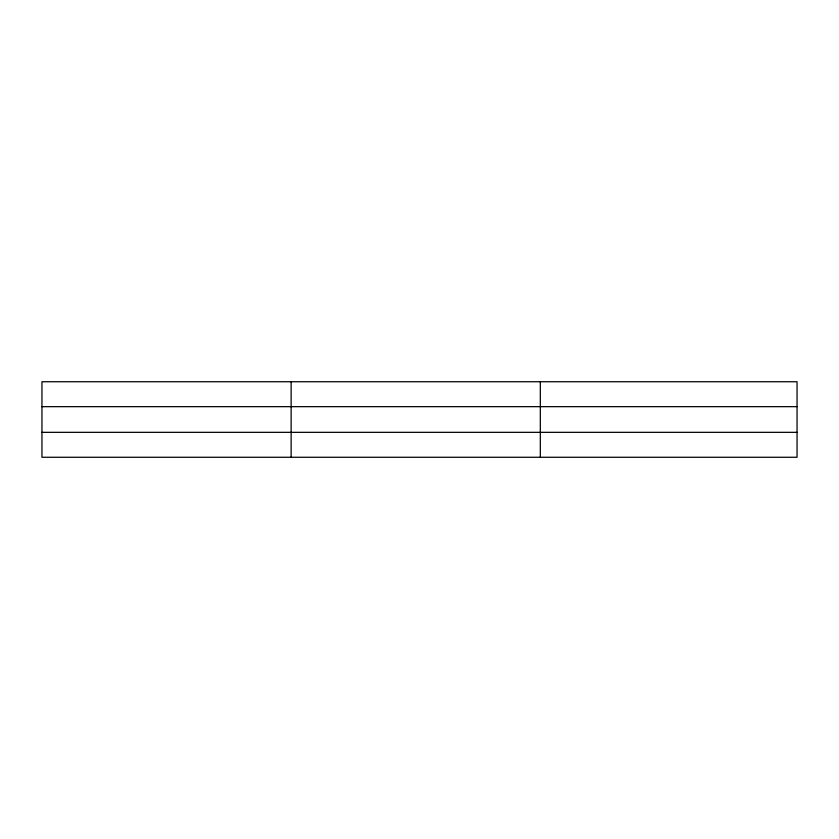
<?xml version="1.0" encoding="UTF-8"?>
<svg xmlns="http://www.w3.org/2000/svg" width="839" height="839" viewBox="0 0 839 839"><rect width="100%" height="100%" fill="white"/><g stroke="black" fill="none" stroke-linecap="round" stroke-linejoin="round"><path stroke-width="1.26" d="M291.133 381.735L291.133 457.265M540.316 381.735L540.316 457.265M797.05 406.663L797.05 381.735L41.95 381.735L41.95 457.265L797.05 457.265L797.05 406.663L41.95 406.663M41.95 432.337L797.05 432.337"/></g></svg>
